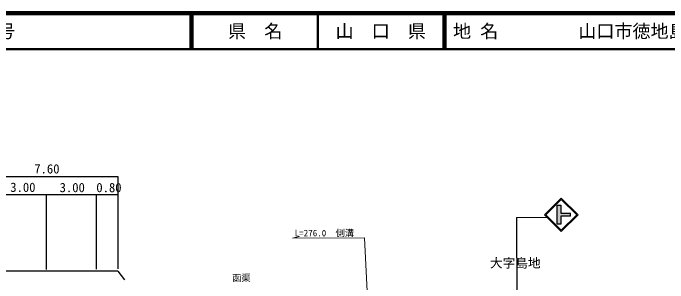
# Model space of a CAD drawing. Units: millimetres, scale not verified. Extents: x 40000 to 680000, y 20000 to 380000.
# Drawn here: x 248650 to 429824, y 305238 to 380000 of the extents above; entities that cross this region are included whole.
import ezdxf
from ezdxf.enums import TextEntityAlignment as Align

# ---------------------------------------------------------------- set-up
doc = ezdxf.new("R2010")
doc.units = ezdxf.units.MM
doc.header["$LTSCALE"] = 1000
for name, color, linetype, lineweight in [('M-BGD', 7, 'Continuous', 25), ('M-STR-HTXT', 7, 'Continuous', 13), ('M-STR-STRC', 7, 'Continuous', 25), ('M-TTL', 2, 'Continuous', 140), ('M-TTL-LINE', 7, 'Continuous', 50)]:
    doc.layers.add(name, color=color, linetype=linetype, lineweight=lineweight)
doc.layers.add('M-BMK-HTXT', color=7, linetype='Continuous')
doc.layers.add('M-TTL-TXT', color=7, linetype='Continuous')
doc.styles.add('ＭＳ ゴシック', font='')
doc.styles.get('ＭＳ ゴシック').set_extended_font_data('MS Gothic')

msp = doc.modelspace()

# ---------------------------------------------------------------- hatches: boundary and pattern name
at = {"layer": 'M-STR-STRC'}
msp.add_hatch(color=256, dxfattribs=at).paths.add_polyline_path([(400216, 321479), (400216, 323688), (402839, 323688), (402839, 324553), (400178, 324553), (400178, 326781), (399220, 326781), (399220, 321479)])
msp.add_hatch(color=256, dxfattribs=at).paths.add_polyline_path([(400216, 321479), (400216, 323688), (402839, 323688), (402839, 324553), (400178, 324553), (400178, 326781), (399220, 326781), (399220, 321479)])
msp.add_hatch(color=256, dxfattribs=at).paths.add_polyline_path([(400216, 321479), (400216, 323688), (402839, 323688), (402839, 324553), (400178, 324553), (400178, 326781), (399220, 326781), (399220, 321479)])
msp.add_hatch(color=256, dxfattribs=at).paths.add_polyline_path([(400216, 321479), (400216, 323688), (402839, 323688), (402839, 324553), (400178, 324553), (400178, 326781), (399220, 326781), (399220, 321479)])
msp.add_hatch(color=256, dxfattribs=at).paths.add_polyline_path([(400216, 321479), (400216, 323688), (402839, 323688), (402839, 324553), (400178, 324553), (400178, 326781), (399220, 326781), (399220, 321479)])

# ---------------------------------------------------------------- linework, layer by layer
at = {"layer": 'M-BGD'}
for p, q in [((237882, 329692), (277589, 329692)), ((257804, 329692), (257804, 308991)), ((271680, 329603), (271680, 309087)), ((277591, 308458), (237877, 308450)), ((277591, 308458), (279449, 306079))]:
    msp.add_line(p, q, dxfattribs=at)
msp.add_lwpolyline([(237882, 309281), (237882, 334678), (277589, 334678), (277589, 309136)], dxfattribs=at)
at = {"layer": 'M-STR-HTXT'}
for p, q in [((325993, 317599), (327920, 318133)), ((325993, 317599), (345890, 317768)), ((345890, 317768), (346736, 299904))]:
    msp.add_line(p, q, dxfattribs=at)
at = {"layer": 'M-STR-STRC'}
for p, q in [((395703, 324090), (400336, 328723)), ((396060, 324090), (400336, 328366)), ((400336, 328723), (404969, 324090)), ((400336, 328366), (404613, 324090)), ((399220, 326781), (400178, 326781)), ((399220, 321479), (399220, 326781)), ((400178, 326781), (400178, 324553)), ((400178, 324553), (402839, 324553)), ((402839, 323688), (402839, 324553)), ((387969, 323356), (396314, 323479)), ((387969, 323356), (388054, 266291)), ((400336, 319457), (395703, 324090)), ((400336, 319813), (396060, 324090)), ((402839, 323688), (400216, 323688)), ((400216, 323688), (400216, 321479)), ((404969, 324090), (400336, 319457)), ((404613, 324090), (400336, 319813)), ((400216, 321479), (399220, 321479))]:
    msp.add_line(p, q, dxfattribs=at)
at = {"layer": 'M-TTL'}
msp.add_line((680000, 380000), (40000, 380000), dxfattribs=at)
at = {"layer": 'M-TTL-LINE'}
for p, q in [((297750, 380000), (297750, 370000)), ((298250, 380000), (298250, 370000)), ((333000, 380000), (333000, 370000)), ((367750, 380000), (367750, 370000)), ((368250, 380000), (368250, 370000)), ((40000, 370000), (680000, 370000))]:
    msp.add_line(p, q, dxfattribs=at)

# ---------------------------------------------------------------- texts
at = {"layer": 'M-BGD', "style": 'ＭＳ ゴシック'}
for s, p in [('7.60', (254515, 334790)), ('3.00', (247866, 329692)), ('3.00', (261526, 329614)), ('0.80', (271680, 329603))]:
    msp.add_text(s, height=2566, dxfattribs=at).set_placement(p, align=Align.BOTTOM_LEFT)
at = {"layer": 'M-BMK-HTXT', "style": 'ＭＳ ゴシック'}
msp.add_text('大字島地', height=2566, dxfattribs=at).set_placement((380601, 308708), align=Align.BOTTOM_LEFT)
at = {"layer": 'M-STR-HTXT', "style": 'ＭＳ ゴシック'}
for s, p in [('L=276.0\u3000側溝', (326567, 317579)), ('函渠', (309237, 305151))]:
    msp.add_text(s, height=1833, dxfattribs=at).set_placement(p, align=Align.BOTTOM_LEFT)
at = {"layer": 'M-TTL-TXT', "style": 'ＭＳ ゴシック'}
for s, p in [('一般国道376号', (216734, 375000)), ('地 名', (370380, 375000)), ('山口市徳地島地\u3000上村', (405024, 375000))]:
    msp.add_text(s, height=3666, dxfattribs=at).set_placement(p, align=Align.MIDDLE_LEFT)
for s, p in [('県\u3000名', (315625, 375000)), ('山\u3000口\u3000県', (350375, 375000))]:
    msp.add_text(s, height=3666, dxfattribs=at).set_placement(p, align=Align.MIDDLE_CENTER)

doc.saveas('drawing.dxf')
